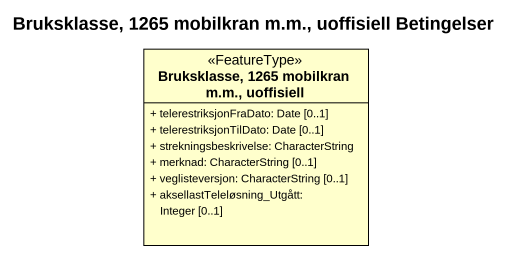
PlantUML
@startuml
title Bruksklasse, 1265 mobilkran m.m., uoffisiell Betingelser
hide circle
hide empty members
skinparam classAttributeIconSize 0
class "Bruksklasse, 1265 mobilkran m.m., uoffisiell" as Bruksklasse_1265_mobilkran <<FeatureType>> {
  + telerestriksjonFraDato: Date [0..1]
  + telerestriksjonTilDato: Date [0..1]
  + strekningsbeskrivelse: CharacterString
  + merknad: CharacterString [0..1]
  + veglisteversjon: CharacterString [0..1]
  + aksellastTeleløsning_Utgått: Integer [0..1]
}
@enduml
